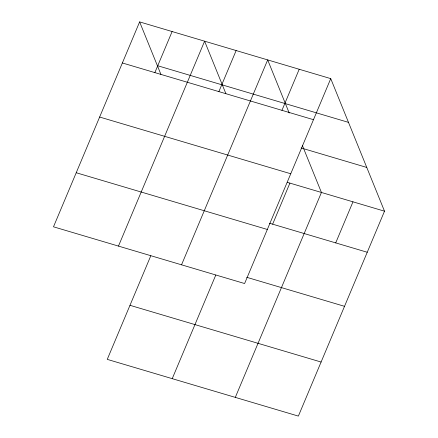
<?xml version="1.0" encoding="UTF-8"?>
<svg xmlns="http://www.w3.org/2000/svg" width="438" height="438" viewBox="0 0 438 438"><rect width="100%" height="100%" fill="white"/><g stroke="black" fill="none" stroke-linecap="round" stroke-linejoin="round"><path stroke-width="0.66" d="M139.629 21.9L53.491 226.813L244.607 283.534L330.745 78.626L139.629 21.9L160.927 74.411M154.855 72.609L172.118 31.541M118.474 246.096L204.606 41.188L225.904 93.699M218.88 91.613L236.142 50.545M150.798 255.792L107.255 359.374L298.371 416.1L384.509 211.187L330.745 78.626M181.54 264.815L267.678 59.907L289.228 113.042M281.946 110.332L299.209 69.264M172.233 378.662L215.781 275.075M272.644 224.179L289.907 183.111M235.305 397.381L321.437 192.468L302.428 145.597M335.711 242.898L352.973 201.83M157.373 65.645L348.484 122.372M122.366 62.968L313.482 119.689M301.125 147.962L366.765 167.442M99.64 117.034L290.755 173.76M287.333 182.345L384.509 211.187M269.425 223.221L367.247 252.255M76.223 172.742L267.339 229.468M246.698 277.292L344.514 306.326M129.982 305.308L321.098 362.034"/></g></svg>
